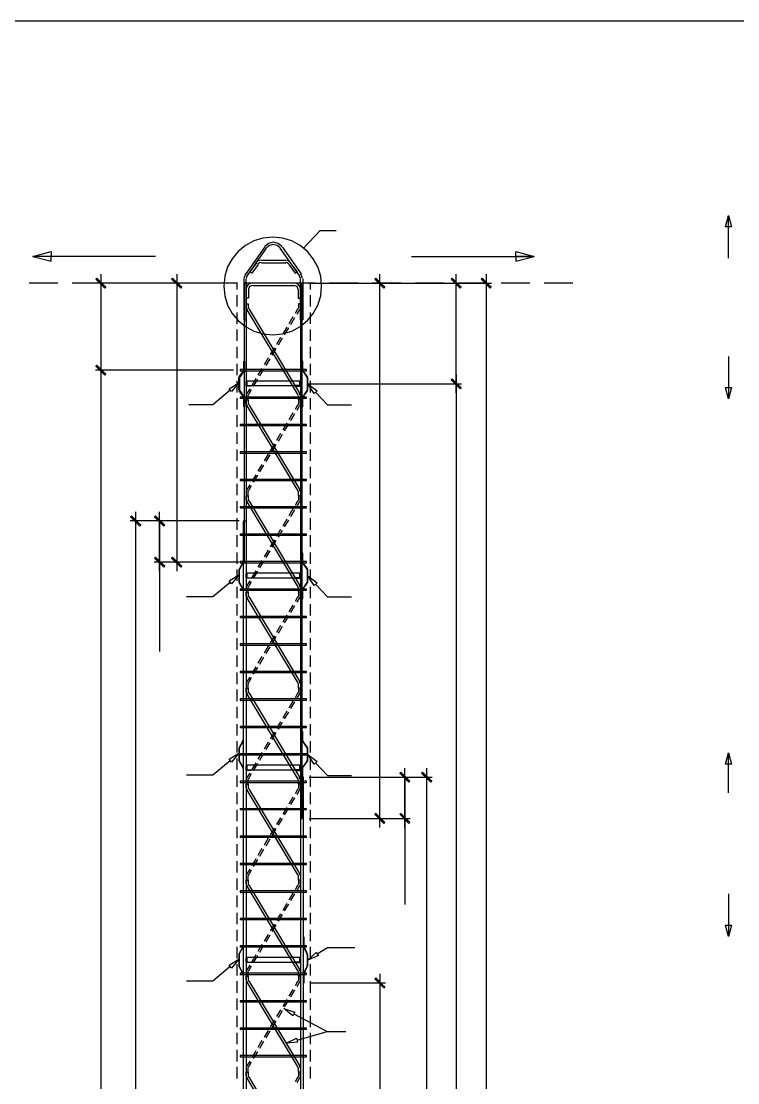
# Model space of a CAD drawing. Extents: x -1 to 315, y 0 to 224.
# Drawn here: x 142.3 to 183.8, y 159.8 to 221.2 of the extents above; entities that cross this region are included whole.
import ezdxf

# ---------------------------------------------------------------- set-up
doc = ezdxf.new("R2010")
doc.units = 0
doc.header["$MEASUREMENT"] = 0
doc.layers.add('UNDERLAY', color=8, linetype='Continuous')

msp = doc.modelspace()

# ---------------------------------------------------------------- linework, layer by layer
at = {"layer": 'UNDERLAY'}
for p, q in [((313.265, 221.191), (5.291, 221.191)), ((183.045, 209.296), (183.225, 209.957)), ((183.225, 207.493), (183.225, 209.957)), ((183.225, 209.957), (183.404, 209.296)), ((158.661, 208.064), (159.614, 209.095)), ((159.614, 209.095), (160.543, 209.095)), ((183.404, 209.296), (183.045, 209.296)), ((155.294, 208.22), (154.875, 207.874)), ((155.774, 208.48), (155.294, 208.22)), ((156.305, 208.645), (155.774, 208.48)), ((156.875, 208.703), (156.305, 208.645)), ((156.627, 208.342), (156.409, 208.151)), ((156.689, 208.223), (156.519, 208.074)), ((156.909, 208.411), (156.627, 208.342)), ((156.909, 208.277), (156.689, 208.223)), ((157.445, 208.645), (156.875, 208.703)), ((157.191, 208.342), (156.909, 208.411)), ((157.128, 208.223), (156.909, 208.277)), ((157.299, 208.074), (157.128, 208.223)), ((157.409, 208.151), (157.191, 208.342)), ((157.976, 208.48), (157.445, 208.645)), ((158.456, 208.22), (157.976, 208.48)), ((158.875, 207.874), (158.456, 208.22)), ((143.014, 207.583), (144.067, 207.863)), ((150.093, 207.583), (143.014, 207.583)), ((144.067, 207.583), (143.014, 207.583)), ((144.067, 207.583), (143.014, 207.583)), ((143.014, 207.583), (144.067, 207.302)), ((144.067, 207.863), (144.067, 207.583)), ((144.067, 207.302), (144.067, 207.583)), ((154.875, 207.874), (154.53, 207.456)), ((156.41, 208.142), (155.313, 206.574)), ((155.413, 206.485), (156.523, 208.064)), ((158.415, 206.485), (157.306, 208.064)), ((157.418, 208.142), (158.516, 206.574)), ((159.22, 207.456), (158.875, 207.874)), ((164.9, 207.583), (171.979, 207.583)), ((170.926, 207.863), (171.979, 207.583)), ((170.926, 207.583), (170.926, 207.863)), ((171.979, 207.583), (170.926, 207.583)), ((171.979, 207.583), (170.926, 207.583)), ((170.926, 207.583), (170.926, 207.302)), ((170.926, 207.302), (171.979, 207.583)), ((154.269, 206.975), (154.104, 206.444)), ((154.53, 207.456), (154.269, 206.975)), ((155.94, 207.224), (155.548, 206.687)), ((156.029, 207.123), (155.66, 206.608)), ((156.041, 207.327), (155.907, 207.21)), ((156.103, 207.208), (156.017, 207.133)), ((156.214, 207.37), (156.041, 207.327)), ((156.214, 207.235), (156.103, 207.208)), ((157.631, 207.358), (156.22, 207.358)), ((156.22, 207.224), (157.631, 207.224)), ((157.776, 207.327), (157.603, 207.37)), ((157.714, 207.208), (157.603, 207.235)), ((157.8, 207.133), (157.714, 207.208)), ((157.91, 207.21), (157.776, 207.327)), ((157.799, 207.123), (158.169, 206.608)), ((157.889, 207.224), (158.281, 206.687)), ((159.481, 206.975), (159.22, 207.456)), ((159.646, 206.444), (159.481, 206.975)), ((146.934, 206.563), (146.934, 200.481)), ((151.325, 206.563), (151.325, 189.37)), ((154.104, 206.444), (154.047, 205.874)), ((155.302, 206.585), (155.201, 206.3)), ((155.406, 206.501), (155.335, 206.3)), ((155.66, 206.608), (155.548, 206.687)), ((158.169, 206.608), (158.281, 206.687)), ((158.471, 206.3), (158.4, 206.501)), ((158.605, 206.3), (158.504, 206.585)), ((159.703, 205.874), (159.646, 206.444)), ((163.063, 174.552), (163.063, 206.563)), ((167.477, 199.686), (167.477, 206.563)), ((169.213, 206.563), (169.213, 41.723)), ((144.459, 206.037), (142.802, 206.037)), ((146.934, 206.037), (145.277, 206.037)), ((153.958, 206.037), (146.621, 206.037)), ((146.643, 206.272), (146.699, 206.328)), ((147.226, 205.801), (146.643, 206.272)), ((146.643, 206.272), (147.17, 205.746)), ((147.226, 205.801), (146.643, 206.272)), ((146.699, 206.328), (147.226, 205.801)), ((147.17, 205.746), (147.226, 205.801)), ((149.421, 206.037), (147.763, 206.037)), ((151.896, 206.037), (150.239, 206.037)), ((154.831, 206.037), (151.001, 206.037)), ((151.023, 206.272), (151.079, 206.328)), ((151.616, 205.801), (151.023, 206.272)), ((151.023, 206.272), (151.56, 205.746)), ((151.616, 205.801), (151.023, 206.272)), ((151.079, 206.328), (151.616, 205.801)), ((151.56, 205.746), (151.616, 205.801)), ((154.383, 206.037), (152.725, 206.037)), ((154.047, 205.874), (154.104, 205.304)), ((154.797, 206.037), (154.797, 205.678)), ((156.858, 206.037), (155.201, 206.037)), ((155.212, 206.295), (155.212, 203.92)), ((155.234, 206.037), (155.346, 206.037)), ((155.234, 189.897), (155.234, 206.037)), ((155.234, 206.037), (155.346, 206.037)), ((155.364, 205.819), (155.335, 205.673)), ((155.346, 203.92), (155.346, 206.295)), ((155.346, 206.037), (155.346, 189.897)), ((155.445, 205.938), (155.364, 205.819)), ((155.564, 206.018), (155.445, 205.938)), ((155.54, 205.843), (155.47, 205.673)), ((155.71, 205.913), (155.54, 205.843)), ((155.71, 206.048), (155.564, 206.018)), ((158.113, 206.037), (155.716, 206.037)), ((155.716, 205.902), (158.113, 205.902)), ((159.333, 206.037), (157.687, 206.037)), ((158.253, 206.018), (158.107, 206.048)), ((158.278, 205.843), (158.107, 205.913)), ((158.373, 205.938), (158.253, 206.018)), ((158.348, 205.673), (158.278, 205.843)), ((158.453, 205.819), (158.373, 205.938)), ((158.483, 205.673), (158.453, 205.819)), ((158.471, 206.037), (158.471, 175.078)), ((158.583, 206.037), (158.471, 206.037)), ((158.483, 203.92), (158.483, 206.295)), ((158.583, 175.078), (158.583, 206.037)), ((158.617, 206.295), (158.617, 203.92)), ((158.964, 206.037), (163.388, 206.037)), ((159.031, 206.037), (159.031, 205.678)), ((159.031, 206.037), (167.79, 206.037)), ((159.646, 205.304), (159.703, 205.874)), ((161.82, 206.037), (160.163, 206.037)), ((164.296, 206.037), (162.649, 206.037)), ((162.772, 206.272), (162.828, 206.328)), ((163.355, 205.801), (162.772, 206.272)), ((162.772, 206.272), (163.299, 205.746)), ((163.355, 205.801), (162.772, 206.272)), ((162.828, 206.328), (163.355, 205.801)), ((163.299, 205.746), (163.355, 205.801)), ((164.296, 206.037), (169.526, 206.037)), ((166.782, 206.037), (165.124, 206.037)), ((167.185, 206.272), (167.241, 206.328)), ((167.768, 205.801), (167.185, 206.272)), ((167.185, 206.272), (167.712, 205.746)), ((167.768, 205.801), (167.185, 206.272)), ((167.241, 206.328), (167.768, 205.801)), ((169.257, 206.037), (167.611, 206.037)), ((167.712, 205.746), (167.768, 205.801)), ((168.922, 206.272), (168.977, 206.328)), ((169.504, 205.801), (168.922, 206.272)), ((168.922, 206.272), (169.448, 205.746)), ((169.504, 205.801), (168.922, 206.272)), ((168.977, 206.328), (169.504, 205.801)), ((169.448, 205.746), (169.504, 205.801)), ((171.744, 206.037), (170.086, 206.037)), ((174.219, 206.037), (172.573, 206.037)), ((154.104, 205.304), (154.269, 204.773)), ((154.797, 205.342), (154.797, 204.681)), ((155.346, 205.667), (155.346, 205.163)), ((155.481, 205.163), (155.346, 205.163)), ((155.481, 205.667), (155.481, 205.163)), ((158.348, 205.667), (158.348, 205.163)), ((158.348, 205.163), (158.483, 205.163)), ((158.483, 205.667), (158.483, 205.163)), ((159.031, 205.342), (159.031, 204.681)), ((159.481, 204.773), (159.646, 205.304)), ((154.269, 204.773), (154.53, 204.293)), ((155.346, 204.85), (155.458, 204.85)), ((155.346, 204.626), (155.346, 204.85)), ((155.346, 204.631), (155.391, 204.502)), ((158.315, 199.641), (155.391, 204.502)), ((155.447, 204.676), (155.491, 204.547)), ((155.458, 204.85), (155.458, 204.67)), ((155.503, 204.536), (158.427, 199.675)), ((158.315, 204.536), (158.169, 204.289)), ((158.281, 204.245), (158.427, 204.502)), ((158.337, 204.569), (158.315, 204.536)), ((158.348, 204.592), (158.337, 204.569)), ((158.359, 204.626), (158.348, 204.592)), ((158.471, 204.85), (158.359, 204.85)), ((158.359, 204.85), (158.359, 204.626)), ((158.427, 204.502), (158.449, 204.525)), ((158.449, 204.525), (158.46, 204.558)), ((158.46, 204.558), (158.471, 204.592)), ((158.471, 204.592), (158.471, 204.85)), ((159.22, 204.293), (159.481, 204.773)), ((154.53, 204.293), (154.875, 203.875)), ((154.797, 204.345), (154.797, 203.685)), ((154.875, 203.875), (155.294, 203.529)), ((155.212, 203.92), (155.346, 203.92)), ((158.046, 204.088), (157.81, 203.696)), ((157.922, 203.651), (158.158, 204.054)), ((158.456, 203.529), (158.875, 203.875)), ((158.483, 203.92), (158.617, 203.92)), ((158.875, 203.875), (159.22, 204.293)), ((159.031, 204.345), (159.031, 203.685)), ((154.797, 203.36), (154.797, 202.699)), ((155.294, 203.529), (155.774, 203.268)), ((155.774, 203.268), (156.305, 203.104)), ((157.445, 203.104), (157.976, 203.268)), ((157.687, 203.494), (157.452, 203.102)), ((157.564, 203.057), (157.799, 203.461)), ((157.976, 203.268), (158.456, 203.529)), ((159.031, 203.36), (159.031, 202.699)), ((156.305, 203.104), (156.875, 203.046)), ((156.875, 203.046), (157.445, 203.104)), ((157.329, 202.9), (157.093, 202.497)), ((157.206, 202.464), (157.441, 202.867)), ((154.797, 202.363), (154.797, 201.702)), ((156.97, 202.307), (156.735, 201.904)), ((156.847, 201.87), (157.082, 202.262)), ((159.031, 202.363), (159.031, 201.702)), ((146.934, 201.534), (146.934, 43.313)), ((155.201, 201.019), (155.201, 201.534)), ((155.201, 201.534), (155.234, 201.534)), ((155.234, 201.534), (155.234, 201.007)), ((156.612, 201.713), (156.377, 201.31)), ((156.489, 201.276), (156.724, 201.669)), ((158.617, 201.534), (158.583, 201.534)), ((158.583, 201.534), (158.583, 201.007)), ((158.617, 201.019), (158.617, 201.534)), ((183.225, 201.803), (183.225, 199.339)), ((154.607, 201.007), (146.621, 201.007)), ((154.607, 201.007), (146.621, 201.007)), ((146.699, 201.299), (146.643, 201.243)), ((146.643, 201.243), (146.699, 201.299)), ((146.643, 201.243), (147.226, 200.773)), ((146.643, 201.243), (147.226, 200.773)), ((147.17, 200.716), (146.643, 201.243)), ((147.226, 200.773), (146.643, 201.243)), ((146.643, 201.243), (147.17, 200.716)), ((147.226, 200.773), (146.643, 201.243)), ((147.226, 200.773), (146.699, 201.299)), ((146.699, 201.299), (147.226, 200.773)), ((154.797, 201.377), (154.797, 200.716)), ((154.932, 200.616), (155.201, 200.985)), ((155.223, 200.985), (154.965, 200.604)), ((158.818, 201.041), (154.999, 201.041)), ((154.999, 201.041), (154.999, 200.974)), ((154.999, 200.974), (158.818, 200.974)), ((155.192, 200.996), (155.201, 201.024)), ((155.214, 200.985), (155.223, 201.013)), ((156.253, 201.109), (156.018, 200.716)), ((156.13, 200.683), (156.365, 201.075)), ((158.583, 201.013), (158.592, 200.985)), ((158.594, 200.985), (158.852, 200.604)), ((158.605, 201.024), (158.615, 200.996)), ((158.885, 200.616), (158.617, 200.985)), ((158.818, 200.974), (158.818, 201.041)), ((159.031, 201.377), (159.031, 200.716)), ((147.226, 200.773), (147.17, 200.716)), ((147.17, 200.716), (147.226, 200.773)), ((154.349, 199.932), (154.921, 200.268)), ((154.921, 200.268), (154.484, 199.764)), ((154.797, 200.381), (154.797, 199.719)), ((154.929, 200.616), (154.921, 200.588)), ((154.921, 199.854), (154.921, 200.582)), ((154.952, 200.605), (154.943, 200.576)), ((154.954, 200.571), (154.954, 199.865)), ((155.346, 200.089), (155.346, 200.347)), ((155.346, 200.347), (155.38, 200.347)), ((158.449, 200.369), (155.38, 200.369)), ((155.38, 200.369), (155.38, 200.112)), ((155.38, 200.347), (155.38, 200.112)), ((155.906, 200.515), (155.66, 200.123)), ((155.772, 200.089), (156.007, 200.481)), ((158.449, 200.112), (158.449, 200.369)), ((158.471, 200.347), (158.449, 200.347)), ((158.449, 200.347), (158.449, 200.112)), ((158.471, 200.089), (158.471, 200.347)), ((158.863, 200.576), (158.854, 200.605)), ((158.863, 200.571), (158.863, 199.865)), ((158.863, 200.212), (167.79, 200.212)), ((158.863, 200.212), (167.79, 200.212)), ((158.885, 200.588), (158.877, 200.617)), ((158.897, 199.854), (158.897, 200.582)), ((159.266, 199.664), (158.897, 200.212)), ((158.897, 200.212), (159.435, 199.809)), ((159.031, 200.381), (159.031, 199.719)), ((167.241, 200.504), (167.185, 200.448)), ((167.185, 200.448), (167.241, 200.504)), ((167.185, 200.448), (167.768, 199.977)), ((167.185, 200.448), (167.768, 199.977)), ((167.712, 199.921), (167.185, 200.448)), ((167.768, 199.977), (167.185, 200.448)), ((167.185, 200.448), (167.712, 199.921)), ((167.768, 199.977), (167.185, 200.448)), ((167.768, 199.977), (167.241, 200.504)), ((167.241, 200.504), (167.768, 199.977)), ((167.477, 200.75), (167.477, 44.108)), ((154.416, 199.843), (153.408, 199.003)), ((154.484, 199.764), (154.349, 199.932)), ((154.921, 199.86), (154.929, 199.831)), ((155.201, 199.439), (154.932, 199.82)), ((154.943, 199.871), (154.952, 199.842)), ((154.965, 199.832), (155.223, 199.451)), ((155.615, 200.089), (155.346, 200.089)), ((155.358, 199.619), (155.346, 199.574)), ((155.369, 199.641), (155.358, 199.619)), ((155.391, 199.675), (155.369, 199.641)), ((155.38, 200.112), (155.615, 200.112)), ((155.548, 199.921), (155.391, 199.675)), ((155.458, 199.54), (155.481, 199.608)), ((155.481, 199.608), (155.503, 199.641)), ((155.503, 199.641), (155.648, 199.887)), ((155.514, 200.112), (158.449, 200.112)), ((155.615, 200.112), (155.615, 200.089)), ((158.449, 200.112), (158.202, 200.112)), ((158.202, 200.112), (158.202, 200.089)), ((158.202, 200.089), (158.471, 200.089)), ((158.359, 199.512), (158.315, 199.641)), ((158.46, 199.546), (158.415, 199.675)), ((158.852, 199.832), (158.594, 199.451)), ((158.617, 199.439), (158.885, 199.82)), ((158.854, 199.842), (158.863, 199.871)), ((158.877, 199.831), (158.885, 199.86)), ((159.435, 199.809), (159.266, 199.664)), ((159.345, 199.742), (160.039, 199.003)), ((167.768, 199.977), (167.712, 199.921)), ((167.712, 199.921), (167.768, 199.977)), ((183.045, 200), (183.404, 200)), ((183.225, 199.339), (183.045, 200)), ((183.404, 200), (183.225, 199.339)), ((153.408, 199.003), (152.02, 199.003)), ((154.797, 199.395), (154.797, 198.723)), ((158.818, 199.451), (154.999, 199.451)), ((154.999, 199.451), (154.999, 199.384)), ((154.999, 199.395), (158.818, 199.395)), ((155.201, 199.412), (155.192, 199.44)), ((155.201, 198.891), (155.201, 199.406)), ((155.223, 199.423), (155.214, 199.451)), ((155.234, 199.417), (155.234, 198.891)), ((155.346, 199.574), (155.346, 199.294)), ((155.346, 199.294), (155.458, 199.294)), ((155.346, 199.294), (155.458, 199.294)), ((155.346, 199.07), (155.346, 199.294)), ((155.346, 199.076), (155.391, 198.947)), ((155.447, 199.12), (155.491, 198.992)), ((155.458, 199.294), (155.458, 199.54)), ((155.458, 199.294), (155.458, 199.114)), ((155.503, 198.98), (158.427, 194.119)), ((158.315, 198.98), (158.169, 198.734)), ((158.337, 199.003), (158.315, 198.98)), ((158.348, 199.036), (158.337, 199.003)), ((158.359, 199.07), (158.348, 199.036)), ((158.359, 199.294), (158.359, 199.507)), ((158.471, 199.294), (158.359, 199.294)), ((158.471, 199.294), (158.359, 199.294)), ((158.359, 199.294), (158.359, 199.07)), ((158.427, 198.947), (158.449, 198.969)), ((158.449, 198.969), (158.471, 199.036)), ((158.471, 199.54), (158.471, 199.294)), ((158.471, 199.036), (158.471, 199.294)), ((158.592, 199.451), (158.583, 199.423)), ((158.583, 199.417), (158.583, 198.891)), ((158.615, 199.44), (158.605, 199.412)), ((158.617, 198.891), (158.617, 199.406)), ((158.818, 199.395), (158.818, 199.451)), ((159.031, 199.395), (159.031, 198.723)), ((160.039, 199.003), (161.428, 199.003)), ((154.797, 198.398), (154.797, 197.737)), ((155.234, 198.891), (155.201, 198.891)), ((158.315, 194.086), (155.391, 198.947)), ((158.046, 198.532), (157.81, 198.14)), ((157.922, 198.096), (158.158, 198.499)), ((158.281, 198.689), (158.427, 198.947)), ((158.583, 198.891), (158.617, 198.891)), ((159.031, 198.398), (159.031, 197.737)), ((158.818, 197.872), (154.999, 197.872)), ((154.999, 197.872), (154.999, 197.793)), ((154.999, 197.804), (158.818, 197.804)), ((157.687, 197.939), (157.452, 197.535)), ((157.564, 197.502), (157.799, 197.905)), ((158.818, 197.804), (158.818, 197.872)), ((154.797, 197.401), (154.797, 196.74)), ((157.329, 197.345), (157.093, 196.942)), ((157.206, 196.908), (157.441, 197.3)), ((159.031, 197.401), (159.031, 196.74)), ((156.97, 196.752), (156.735, 196.348)), ((156.847, 196.314), (157.082, 196.707)), ((154.797, 196.415), (154.797, 195.754)), ((158.818, 196.281), (154.999, 196.281)), ((154.999, 196.281), (154.999, 196.214)), ((154.999, 196.214), (158.818, 196.214)), ((156.612, 196.147), (156.377, 195.754)), ((156.489, 195.721), (156.724, 196.113)), ((158.818, 196.214), (158.818, 196.281)), ((159.031, 196.415), (159.031, 195.754)), ((154.797, 195.418), (154.797, 194.758)), ((156.253, 195.553), (156.018, 195.161)), ((156.13, 195.127), (156.365, 195.519)), ((159.031, 195.418), (159.031, 194.758)), ((158.818, 194.69), (154.999, 194.69)), ((154.999, 194.69), (154.999, 194.623)), ((155.906, 194.959), (155.66, 194.567)), ((155.772, 194.534), (156.007, 194.926)), ((158.818, 194.623), (158.818, 194.69)), ((154.797, 194.433), (154.797, 193.772)), ((154.999, 194.623), (158.818, 194.623)), ((155.358, 194.052), (155.346, 194.019)), ((155.369, 194.086), (155.358, 194.052)), ((155.391, 194.119), (155.369, 194.086)), ((155.548, 194.366), (155.391, 194.119)), ((155.458, 193.985), (155.481, 194.052)), ((155.481, 194.052), (155.503, 194.086)), ((155.503, 194.086), (155.648, 194.332)), ((158.359, 193.957), (158.315, 194.086)), ((158.46, 193.99), (158.415, 194.119)), ((159.031, 194.433), (159.031, 193.772)), ((154.797, 193.436), (154.797, 192.775)), ((155.346, 194.019), (155.346, 193.738)), ((155.346, 193.738), (155.458, 193.738)), ((155.346, 193.738), (155.458, 193.738)), ((155.346, 193.514), (155.346, 193.738)), ((155.346, 193.52), (155.391, 193.391)), ((155.447, 193.554), (155.491, 193.425)), ((155.458, 193.738), (155.458, 193.985)), ((155.458, 193.738), (155.458, 193.548)), ((158.337, 193.447), (158.315, 193.425)), ((158.359, 193.514), (158.337, 193.447)), ((158.359, 193.738), (158.359, 193.951)), ((158.471, 193.738), (158.359, 193.738)), ((158.471, 193.738), (158.359, 193.738)), ((158.359, 193.738), (158.359, 193.514)), ((158.449, 193.414), (158.471, 193.481)), ((158.471, 193.985), (158.471, 193.738)), ((158.471, 193.481), (158.471, 193.738)), ((159.031, 193.436), (159.031, 192.775)), ((158.818, 193.1), (154.999, 193.1)), ((154.999, 193.1), (154.999, 193.033)), ((154.999, 193.044), (158.818, 193.044)), ((158.315, 188.53), (155.391, 193.38)), ((155.503, 193.425), (158.427, 188.564)), ((158.046, 192.977), (157.81, 192.574)), ((157.922, 192.54), (158.158, 192.943)), ((158.315, 193.425), (158.169, 193.178)), ((158.281, 193.133), (158.427, 193.38)), ((158.427, 193.38), (158.449, 193.414)), ((158.818, 193.044), (158.818, 193.1)), ((154.943, 192.282), (148.626, 192.282)), ((148.659, 192.518), (148.716, 192.574)), ((149.242, 192.047), (148.659, 192.518)), ((148.659, 192.518), (149.186, 191.98)), ((149.242, 192.047), (148.659, 192.518)), ((148.716, 192.574), (149.242, 192.047)), ((148.951, 192.809), (148.951, 129.838)), ((154.943, 192.282), (150.015, 192.282)), ((150.093, 192.574), (150.037, 192.518)), ((150.037, 192.518), (150.631, 192.047)), ((150.037, 192.518), (150.631, 192.047)), ((150.575, 191.98), (150.037, 192.518)), ((150.631, 192.047), (150.093, 192.574)), ((150.328, 192.282), (150.328, 192.809)), ((150.328, 192.282), (150.328, 189.897)), ((150.328, 189.897), (150.328, 192.282)), ((154.797, 192.439), (154.797, 191.778)), ((155.178, 192.282), (155.346, 192.282)), ((155.178, 130.365), (155.178, 192.282)), ((155.178, 192.282), (155.346, 192.282)), ((155.346, 192.282), (155.346, 130.365)), ((157.687, 192.383), (157.452, 191.98)), ((157.564, 191.946), (157.799, 192.338)), ((159.031, 192.439), (159.031, 191.778)), ((149.186, 191.98), (149.242, 192.047)), ((150.631, 192.047), (150.575, 191.98)), ((157.329, 191.79), (157.093, 191.387)), ((157.206, 191.353), (157.441, 191.745)), ((154.797, 191.454), (154.797, 190.792)), ((158.818, 191.521), (154.999, 191.521)), ((154.999, 191.521), (154.999, 191.442)), ((154.999, 191.454), (158.818, 191.454)), ((156.97, 191.196), (156.735, 190.792)), ((156.847, 190.759), (157.082, 191.151)), ((158.818, 191.454), (158.818, 191.521)), ((159.031, 191.454), (159.031, 190.792)), ((154.797, 190.457), (154.797, 189.796)), ((155.178, 190.423), (155.156, 190.423)), ((155.156, 190.423), (155.156, 189.908)), ((155.178, 189.897), (155.178, 190.423)), ((156.612, 190.591), (156.377, 190.199)), ((156.489, 190.165), (156.724, 190.557)), ((158.617, 190.423), (158.583, 190.423)), ((158.583, 190.423), (158.583, 189.897)), ((158.617, 189.908), (158.617, 190.423)), ((159.031, 190.457), (159.031, 189.796)), ((154.943, 189.897), (150.015, 189.897)), ((150.037, 190.132), (150.093, 190.188)), ((150.631, 189.661), (150.037, 190.132)), ((150.037, 190.132), (150.575, 189.605)), ((150.631, 189.661), (150.037, 190.132)), ((150.093, 190.188), (150.631, 189.661)), ((150.328, 189.37), (150.328, 189.897)), ((150.328, 189.897), (150.328, 184.722)), ((154.943, 189.897), (151.001, 189.897)), ((151.079, 190.188), (151.023, 190.132)), ((151.023, 190.132), (151.616, 189.661)), ((151.023, 190.132), (151.616, 189.661)), ((151.56, 189.605), (151.023, 190.132)), ((151.616, 189.661), (151.079, 190.188)), ((155.145, 189.885), (154.932, 189.494)), ((154.954, 189.482), (155.167, 189.874)), ((158.818, 189.93), (154.999, 189.93)), ((154.999, 189.93), (154.999, 189.863)), ((154.999, 189.863), (158.818, 189.863)), ((155.138, 189.889), (155.145, 189.913)), ((155.161, 189.878), (155.167, 189.902)), ((155.346, 189.897), (155.234, 189.897)), ((156.253, 189.997), (156.018, 189.605)), ((156.13, 189.572), (156.365, 189.964)), ((158.583, 189.902), (158.592, 189.873)), ((158.594, 189.863), (158.852, 189.494)), ((158.605, 189.913), (158.615, 189.884)), ((158.885, 189.505), (158.617, 189.874)), ((158.818, 189.863), (158.818, 189.93)), ((150.575, 189.605), (150.631, 189.661)), ((151.616, 189.661), (151.56, 189.605)), ((154.349, 188.821), (154.921, 189.157)), ((154.921, 189.157), (154.484, 188.653)), ((154.797, 189.471), (154.797, 188.81)), ((154.927, 189.501), (154.921, 189.477)), ((154.921, 189.471), (154.921, 188.743)), ((154.949, 189.49), (154.943, 189.465)), ((154.954, 188.743), (154.954, 189.46)), ((155.346, 188.967), (155.346, 189.236)), ((155.346, 189.236), (155.38, 189.236)), ((158.449, 189.258), (155.38, 189.258)), ((155.38, 189.258), (155.38, 189)), ((155.38, 189.236), (155.38, 189)), ((155.906, 189.404), (155.66, 189.012)), ((155.772, 188.967), (156.007, 189.37)), ((158.449, 189), (158.449, 189.258)), ((158.471, 189.236), (158.449, 189.236)), ((158.449, 189.236), (158.449, 189)), ((158.471, 188.967), (158.471, 189.236)), ((158.863, 189.465), (158.854, 189.494)), ((158.863, 189.46), (158.863, 188.743)), ((158.885, 189.477), (158.877, 189.506)), ((158.897, 188.732), (158.897, 189.471)), ((159.031, 189.471), (159.031, 188.81)), ((154.416, 188.732), (153.408, 187.892)), ((154.484, 188.653), (154.349, 188.821)), ((154.921, 188.748), (154.927, 188.724)), ((154.932, 188.709), (155.145, 188.328)), ((154.943, 188.748), (154.949, 188.724)), ((155.167, 188.34), (154.954, 188.72)), ((155.615, 188.967), (155.346, 188.967)), ((155.369, 188.53), (155.358, 188.497)), ((155.391, 188.564), (155.369, 188.53)), ((155.38, 189), (155.615, 189)), ((155.548, 188.81), (155.391, 188.564)), ((155.481, 188.497), (155.503, 188.53)), ((155.503, 188.53), (155.648, 188.777)), ((155.514, 189), (158.449, 189)), ((155.615, 189), (155.615, 188.967)), ((158.449, 189), (158.202, 189)), ((158.202, 189), (158.202, 188.967)), ((158.202, 188.967), (158.471, 188.967)), ((158.359, 188.401), (158.315, 188.53)), ((158.46, 188.435), (158.415, 188.564)), ((158.852, 188.72), (158.594, 188.34)), ((158.617, 188.328), (158.885, 188.709)), ((158.854, 188.72), (158.863, 188.748)), ((158.877, 188.709), (158.885, 188.737)), ((159.266, 188.552), (158.897, 189.101)), ((158.897, 189.101), (159.435, 188.698)), ((159.435, 188.698), (159.266, 188.552)), ((159.345, 188.62), (160.039, 187.892)), ((154.797, 188.474), (154.797, 187.813)), ((158.818, 188.34), (154.999, 188.34)), ((154.999, 188.34), (154.999, 188.272)), ((154.999, 188.272), (158.818, 188.272)), ((155.145, 188.3), (155.138, 188.325)), ((155.156, 188.295), (155.156, 187.78)), ((155.167, 188.312), (155.161, 188.336)), ((155.178, 187.78), (155.178, 188.306)), ((155.358, 188.497), (155.346, 188.463)), ((155.346, 188.463), (155.346, 188.172)), ((155.346, 188.172), (155.458, 188.172)), ((155.346, 188.172), (155.458, 188.172)), ((155.346, 187.959), (155.346, 188.172)), ((155.346, 187.965), (155.391, 187.836)), ((155.447, 187.998), (155.491, 187.869)), ((155.458, 188.43), (155.481, 188.497)), ((155.458, 188.172), (155.458, 188.43)), ((155.458, 188.172), (155.458, 187.992)), ((158.359, 187.959), (158.337, 187.892)), ((158.359, 188.172), (158.359, 188.396)), ((158.471, 188.172), (158.359, 188.172)), ((158.471, 188.172), (158.359, 188.172)), ((158.359, 188.172), (158.359, 187.959)), ((158.449, 187.858), (158.471, 187.925)), ((158.471, 188.43), (158.471, 188.172)), ((158.471, 187.925), (158.471, 188.172)), ((158.592, 188.341), (158.583, 188.312)), ((158.583, 188.306), (158.583, 187.78)), ((158.615, 188.329), (158.605, 188.3)), ((158.617, 187.78), (158.617, 188.295)), ((158.818, 188.272), (158.818, 188.34)), ((159.031, 188.474), (159.031, 187.813)), ((153.408, 187.892), (151.885, 187.892)), ((154.797, 187.477), (154.797, 186.816)), ((155.156, 187.78), (155.178, 187.78)), ((158.315, 182.975), (155.391, 187.825)), ((155.503, 187.869), (158.427, 183.008)), ((158.046, 187.421), (157.81, 187.018)), ((157.922, 186.985), (158.158, 187.388)), ((158.315, 187.869), (158.169, 187.623)), ((158.281, 187.578), (158.427, 187.825)), ((158.337, 187.892), (158.315, 187.869)), ((158.427, 187.825), (158.449, 187.858)), ((158.583, 187.78), (158.617, 187.78)), ((159.031, 187.477), (159.031, 186.816)), ((160.039, 187.892), (161.428, 187.892)), ((158.818, 186.749), (154.999, 186.749)), ((154.999, 186.749), (154.999, 186.682)), ((154.999, 186.693), (158.818, 186.693)), ((157.687, 186.828), (157.452, 186.424)), ((157.564, 186.391), (157.799, 186.783)), ((158.818, 186.693), (158.818, 186.749)), ((154.797, 186.492), (154.797, 185.831)), ((157.329, 186.234), (157.093, 185.831)), ((157.206, 185.797), (157.441, 186.189)), ((159.031, 186.492), (159.031, 185.831)), ((154.797, 185.495), (154.797, 184.834)), ((156.97, 185.629), (156.735, 185.237)), ((156.847, 185.203), (157.082, 185.595)), ((159.031, 185.495), (159.031, 184.834)), ((158.818, 185.17), (154.999, 185.17)), ((154.999, 185.17), (154.999, 185.092)), ((154.999, 185.103), (158.818, 185.103)), ((156.612, 185.035), (156.377, 184.644)), ((156.489, 184.61), (156.724, 185.002)), ((158.818, 185.103), (158.818, 185.17)), ((154.797, 184.509), (154.797, 183.848)), ((156.253, 184.442), (156.018, 184.05)), ((156.13, 184.005), (156.365, 184.408)), ((159.031, 184.509), (159.031, 183.848)), ((155.906, 183.848), (155.66, 183.456)), ((155.772, 183.411), (156.007, 183.815)), ((154.797, 183.512), (154.797, 182.851)), ((158.818, 183.58), (154.999, 183.58)), ((154.999, 183.58), (154.999, 183.512)), ((154.999, 183.512), (158.818, 183.512)), ((155.391, 183.008), (155.369, 182.975)), ((155.548, 183.255), (155.391, 183.008)), ((155.503, 182.975), (155.648, 183.221)), ((158.46, 182.879), (158.415, 183.008)), ((158.818, 183.512), (158.818, 183.58)), ((159.031, 183.512), (159.031, 182.851)), ((154.797, 182.527), (154.797, 181.854)), ((155.358, 182.941), (155.346, 182.908)), ((155.346, 182.908), (155.346, 182.616)), ((155.346, 182.616), (155.458, 182.616)), ((155.346, 182.616), (155.458, 182.616)), ((155.346, 182.403), (155.346, 182.616)), ((155.346, 182.409), (155.391, 182.281)), ((155.369, 182.975), (155.358, 182.941)), ((155.447, 182.443), (155.491, 182.314)), ((155.458, 182.874), (155.47, 182.908)), ((155.458, 182.616), (155.458, 182.874)), ((155.458, 182.616), (155.458, 182.437)), ((155.47, 182.908), (155.481, 182.941)), ((155.481, 182.941), (155.503, 182.975)), ((158.359, 182.846), (158.315, 182.974)), ((158.359, 182.403), (158.337, 182.336)), ((158.359, 182.616), (158.359, 182.84)), ((158.471, 182.616), (158.359, 182.616)), ((158.471, 182.616), (158.359, 182.616)), ((158.359, 182.616), (158.359, 182.403)), ((158.471, 182.874), (158.471, 182.616)), ((158.471, 182.37), (158.471, 182.616)), ((159.031, 182.527), (159.031, 181.854)), ((158.818, 181.989), (154.999, 181.989)), ((154.999, 181.989), (154.999, 181.922)), ((154.999, 181.922), (158.818, 181.922)), ((158.315, 177.408), (155.391, 182.269)), ((155.503, 182.313), (158.427, 177.453)), ((158.046, 181.866), (157.81, 181.463)), ((157.922, 181.429), (158.158, 181.821)), ((158.315, 182.313), (158.169, 182.056)), ((158.281, 182.023), (158.427, 182.269)), ((158.337, 182.336), (158.315, 182.313)), ((158.427, 182.269), (158.449, 182.303)), ((158.449, 182.303), (158.471, 182.37)), ((158.818, 181.922), (158.818, 181.989)), ((154.797, 181.53), (154.797, 180.869)), ((157.687, 181.272), (157.452, 180.869)), ((157.564, 180.835), (157.799, 181.227)), ((159.031, 181.53), (159.031, 180.869)), ((157.329, 180.667), (157.093, 180.275)), ((157.206, 180.242), (157.441, 180.634)), ((154.797, 180.533), (154.797, 179.872)), ((158.818, 180.398), (154.999, 180.398)), ((154.999, 180.398), (154.999, 180.331)), ((154.999, 180.342), (158.818, 180.342)), ((155.178, 180.107), (155.156, 180.107)), ((155.156, 180.107), (155.156, 179.592)), ((155.178, 179.581), (155.178, 180.107)), ((156.97, 180.073), (156.735, 179.681)), ((156.847, 179.648), (157.082, 180.04)), ((158.617, 180.107), (158.583, 180.107)), ((158.583, 180.107), (158.583, 179.581)), ((158.617, 179.592), (158.617, 180.107)), ((158.818, 180.342), (158.818, 180.398)), ((159.031, 180.533), (159.031, 179.872)), ((154.797, 179.547), (154.797, 178.886)), ((155.145, 179.558), (154.932, 179.178)), ((154.954, 179.166), (155.167, 179.547)), ((155.138, 179.573), (155.145, 179.598)), ((155.161, 179.562), (155.167, 179.586)), ((156.612, 179.48), (156.377, 179.088)), ((156.489, 179.054), (156.724, 179.446)), ((158.583, 179.586), (158.592, 179.558)), ((158.594, 179.547), (158.852, 179.166)), ((158.605, 179.597), (158.615, 179.569)), ((158.885, 179.178), (158.617, 179.558)), ((159.031, 179.547), (159.031, 178.886)), ((154.349, 178.506), (154.921, 178.841)), ((154.921, 178.841), (154.484, 178.326)), ((154.927, 179.174), (154.921, 179.149)), ((154.921, 179.144), (154.921, 178.416)), ((154.949, 179.174), (154.943, 179.149)), ((154.954, 178.427), (154.954, 179.144)), ((158.818, 178.819), (154.999, 178.819)), ((154.999, 178.819), (154.999, 178.752)), ((154.999, 178.752), (158.818, 178.752)), ((156.253, 178.886), (156.018, 178.494)), ((156.13, 178.449), (156.365, 178.853)), ((158.818, 178.752), (158.818, 178.819)), ((158.863, 179.149), (158.854, 179.178)), ((158.863, 179.144), (158.863, 178.427)), ((158.885, 179.161), (158.877, 179.189)), ((158.897, 178.416), (158.897, 179.155)), ((159.266, 178.214), (158.897, 178.774)), ((158.897, 178.774), (159.435, 178.371)), ((183.045, 178.214), (183.225, 178.875)), ((183.225, 176.556), (183.225, 178.875)), ((183.225, 178.875), (183.404, 178.214)), ((154.416, 178.416), (153.408, 177.576)), ((154.484, 178.326), (154.349, 178.506)), ((154.797, 178.55), (154.797, 177.889)), ((154.921, 178.421), (154.927, 178.397)), ((154.932, 178.393), (155.145, 178.001)), ((154.943, 178.433), (154.949, 178.408)), ((155.167, 178.013), (154.954, 178.405)), ((155.346, 177.856), (155.346, 178.125)), ((155.346, 178.125), (155.38, 178.125)), ((158.449, 178.147), (155.38, 178.147)), ((155.38, 178.147), (155.38, 177.889)), ((155.38, 178.125), (155.38, 177.889)), ((155.906, 178.293), (155.66, 177.901)), ((155.772, 177.856), (156.007, 178.259)), ((158.449, 177.889), (158.449, 178.147)), ((158.471, 178.125), (158.449, 178.125)), ((158.449, 178.125), (158.449, 177.889)), ((158.471, 177.856), (158.471, 178.125)), ((158.852, 178.393), (158.594, 178.024)), ((158.617, 178.013), (158.885, 178.382)), ((158.854, 178.404), (158.863, 178.433)), ((158.877, 178.393), (158.885, 178.422)), ((159.031, 178.55), (159.031, 177.889)), ((159.435, 178.371), (159.266, 178.214)), ((159.345, 178.293), (160.039, 177.565)), ((183.404, 178.214), (183.045, 178.214)), ((153.408, 177.576), (151.885, 177.576)), ((154.797, 177.565), (154.797, 176.904)), ((155.145, 177.985), (155.138, 178.009)), ((155.156, 177.979), (155.156, 177.464)), ((155.167, 177.996), (155.161, 178.02)), ((155.178, 177.464), (155.178, 177.99)), ((155.615, 177.856), (155.346, 177.856)), ((155.38, 177.889), (155.615, 177.889)), ((155.548, 177.699), (155.391, 177.453)), ((155.503, 177.408), (155.648, 177.666)), ((155.514, 177.889), (158.449, 177.889)), ((155.615, 177.889), (155.615, 177.856)), ((158.449, 177.889), (158.202, 177.889)), ((158.202, 177.889), (158.202, 177.856)), ((158.202, 177.856), (158.471, 177.856)), ((158.592, 178.025), (158.583, 177.996)), ((158.583, 177.99), (158.583, 177.464)), ((158.615, 178.013), (158.605, 177.985)), ((158.617, 177.464), (158.617, 177.979)), ((159.031, 177.565), (159.031, 176.904)), ((160.039, 177.565), (161.428, 177.565)), ((164.273, 177.755), (164.217, 177.699)), ((164.217, 177.699), (164.8, 177.229)), ((164.217, 177.699), (164.8, 177.229)), ((164.744, 177.173), (164.217, 177.699)), ((164.8, 177.229), (164.273, 177.755)), ((164.508, 177.464), (164.508, 177.99)), ((165.483, 177.699), (165.539, 177.755)), ((166.065, 177.229), (165.483, 177.699)), ((165.483, 177.699), (166.009, 177.173)), ((166.065, 177.229), (165.483, 177.699)), ((165.539, 177.755), (166.065, 177.229)), ((165.774, 115.02), (165.774, 177.99)), ((158.818, 177.229), (154.999, 177.229)), ((154.999, 177.229), (154.999, 177.161)), ((154.999, 177.161), (158.818, 177.161)), ((155.156, 177.464), (155.178, 177.464)), ((155.358, 177.385), (155.346, 177.352)), ((155.346, 177.352), (155.346, 177.061)), ((155.346, 177.061), (155.458, 177.061)), ((155.346, 177.061), (155.458, 177.061)), ((155.346, 176.848), (155.346, 177.061)), ((155.369, 177.419), (155.358, 177.385)), ((155.391, 177.453), (155.369, 177.419)), ((155.447, 176.887), (155.491, 176.759)), ((155.458, 177.318), (155.47, 177.352)), ((155.458, 177.061), (155.458, 177.318)), ((155.458, 177.061), (155.458, 176.881)), ((155.47, 177.352), (155.481, 177.385)), ((155.481, 177.385), (155.503, 177.408)), ((158.359, 177.29), (158.315, 177.419)), ((158.359, 177.061), (158.359, 177.285)), ((158.471, 177.061), (158.359, 177.061)), ((158.471, 177.061), (158.359, 177.061)), ((158.359, 177.061), (158.359, 176.848)), ((158.46, 177.324), (158.415, 177.452)), ((158.471, 177.464), (158.471, 115.546)), ((158.661, 177.464), (158.471, 177.464)), ((158.471, 177.318), (158.471, 177.061)), ((158.471, 176.814), (158.471, 177.061)), ((158.583, 177.464), (158.617, 177.464)), ((158.661, 115.546), (158.661, 177.464)), ((158.818, 177.161), (158.818, 177.229)), ((158.986, 177.464), (166.087, 177.464)), ((158.986, 177.464), (164.822, 177.464)), ((164.508, 177.464), (164.508, 175.078)), ((164.508, 175.078), (164.508, 177.464)), ((164.8, 177.229), (164.744, 177.173)), ((166.009, 177.173), (166.065, 177.229)), ((154.797, 176.568), (154.797, 175.907)), ((155.346, 176.853), (155.391, 176.725)), ((158.315, 171.852), (155.391, 176.713)), ((155.503, 176.747), (158.427, 171.897)), ((158.046, 176.31), (157.81, 175.907)), ((157.922, 175.873), (158.158, 176.265)), ((158.315, 176.747), (158.169, 176.501)), ((158.281, 176.467), (158.427, 176.713)), ((158.337, 176.78), (158.315, 176.747)), ((158.359, 176.848), (158.337, 176.78)), ((158.427, 176.713), (158.449, 176.747)), ((158.449, 176.747), (158.471, 176.814)), ((159.031, 176.568), (159.031, 175.907)), ((158.818, 175.638), (154.999, 175.638)), ((154.999, 175.638), (154.999, 175.571)), ((157.687, 175.716), (157.452, 175.313)), ((157.564, 175.279), (157.799, 175.672)), ((158.818, 175.582), (158.818, 175.638)), ((154.797, 175.571), (154.797, 174.91)), ((154.999, 175.582), (158.818, 175.582)), ((157.329, 175.111), (157.093, 174.72)), ((157.206, 174.686), (157.441, 175.078)), ((158.471, 175.078), (158.583, 175.078)), ((158.986, 175.078), (163.388, 175.078)), ((158.986, 175.078), (164.822, 175.078)), ((159.031, 175.571), (159.031, 174.91)), ((162.828, 175.369), (162.772, 175.313)), ((162.772, 175.313), (163.355, 174.843)), ((162.772, 175.313), (163.355, 174.843)), ((163.299, 174.787), (162.772, 175.313)), ((163.355, 174.843), (162.828, 175.369)), ((164.217, 175.313), (164.273, 175.369)), ((164.8, 174.843), (164.217, 175.313)), ((164.217, 175.313), (164.744, 174.787)), ((164.8, 174.843), (164.217, 175.313)), ((164.273, 175.369), (164.8, 174.843)), ((164.508, 174.552), (164.508, 175.078)), ((164.508, 175.078), (164.508, 170.094)), ((154.797, 174.585), (154.797, 173.924)), ((156.97, 174.518), (156.735, 174.126)), ((156.847, 174.092), (157.082, 174.484)), ((159.031, 174.585), (159.031, 173.924)), ((163.355, 174.843), (163.299, 174.787)), ((164.744, 174.787), (164.8, 174.843)), ((158.818, 174.048), (154.999, 174.048)), ((154.999, 174.048), (154.999, 173.98)), ((154.999, 173.991), (158.818, 173.991)), ((156.612, 173.924), (156.377, 173.532)), ((156.489, 173.488), (156.724, 173.891)), ((158.818, 173.991), (158.818, 174.048)), ((154.797, 173.589), (154.797, 172.927)), ((156.253, 173.331), (156.018, 172.939)), ((156.13, 172.894), (156.365, 173.297)), ((159.031, 173.589), (159.031, 172.927)), ((154.797, 172.603), (154.797, 171.942)), ((155.906, 172.737), (155.66, 172.334)), ((155.772, 172.3), (156.007, 172.704)), ((159.031, 172.603), (159.031, 171.942)), ((158.818, 172.468), (154.999, 172.468)), ((154.999, 172.468), (154.999, 172.401)), ((154.999, 172.401), (158.818, 172.401)), ((155.548, 172.144), (155.391, 171.897)), ((155.503, 171.852), (155.648, 172.099)), ((158.818, 172.401), (158.818, 172.468)), ((154.797, 171.606), (154.797, 170.945)), ((155.358, 171.83), (155.346, 171.796)), ((155.346, 171.796), (155.346, 171.505)), ((155.346, 171.505), (155.458, 171.505)), ((155.346, 171.505), (155.458, 171.505)), ((155.346, 171.292), (155.346, 171.505)), ((155.369, 171.863), (155.358, 171.83)), ((155.391, 171.897), (155.369, 171.863)), ((155.447, 171.331), (155.491, 171.203)), ((155.458, 171.763), (155.47, 171.796)), ((155.458, 171.505), (155.458, 171.763)), ((155.458, 171.505), (155.458, 171.326)), ((155.47, 171.796), (155.481, 171.83)), ((155.481, 171.83), (155.503, 171.852)), ((158.359, 171.735), (158.315, 171.863)), ((158.359, 171.505), (158.359, 171.729)), ((158.471, 171.505), (158.359, 171.505)), ((158.471, 171.505), (158.359, 171.505)), ((158.359, 171.505), (158.359, 171.292)), ((158.46, 171.768), (158.415, 171.897)), ((158.471, 171.763), (158.471, 171.505)), ((158.471, 171.259), (158.471, 171.505)), ((159.031, 171.606), (159.031, 170.945)), ((158.818, 170.878), (154.999, 170.878)), ((154.999, 170.878), (154.999, 170.811)), ((154.999, 170.811), (158.818, 170.811)), ((155.346, 171.298), (155.391, 171.17)), ((158.315, 166.297), (155.391, 171.158)), ((155.503, 171.191), (158.427, 166.342)), ((158.046, 170.754), (157.81, 170.351)), ((158.315, 171.191), (158.169, 170.945)), ((158.281, 170.911), (158.427, 171.158)), ((158.337, 171.225), (158.315, 171.191)), ((158.359, 171.292), (158.337, 171.225)), ((158.427, 171.158), (158.449, 171.191)), ((158.449, 171.191), (158.46, 171.225)), ((158.46, 171.225), (158.471, 171.259)), ((158.818, 170.811), (158.818, 170.878)), ((183.225, 170.721), (183.225, 168.246)), ((154.797, 170.609), (154.797, 169.948)), ((157.687, 170.15), (157.452, 169.758)), ((157.564, 169.724), (157.799, 170.116)), ((157.922, 170.318), (158.158, 170.71)), ((159.031, 170.609), (159.031, 169.948)), ((154.797, 169.623), (154.797, 168.963)), ((157.329, 169.556), (157.093, 169.164)), ((157.206, 169.13), (157.441, 169.522)), ((159.031, 169.623), (159.031, 168.963)), ((158.818, 169.287), (154.999, 169.287)), ((154.999, 169.287), (154.999, 169.22)), ((154.999, 169.231), (158.818, 169.231)), ((156.97, 168.963), (156.735, 168.571)), ((156.847, 168.525), (157.082, 168.929)), ((158.818, 169.231), (158.818, 169.287)), ((183.045, 168.906), (183.404, 168.906)), ((183.225, 168.246), (183.045, 168.906)), ((183.404, 168.906), (183.225, 168.246)), ((154.797, 168.627), (154.797, 167.966)), ((156.612, 168.369), (156.377, 167.977)), ((156.489, 167.932), (156.724, 168.335)), ((159.031, 168.627), (159.031, 167.966)), ((155.145, 167.652), (154.932, 167.271)), ((158.818, 167.708), (154.999, 167.708)), ((154.999, 167.708), (154.999, 167.63)), ((155.138, 167.667), (155.145, 167.691)), ((155.178, 168.201), (155.156, 168.201)), ((155.156, 168.201), (155.156, 167.686)), ((155.161, 167.656), (155.167, 167.68)), ((155.178, 167.674), (155.178, 168.201)), ((156.253, 167.775), (156.018, 167.372)), ((156.13, 167.338), (156.365, 167.742)), ((158.684, 168.201), (158.661, 168.201)), ((158.661, 168.201), (158.661, 167.674)), ((158.661, 167.68), (158.666, 167.659)), ((158.661, 167.652), (158.863, 167.204)), ((158.684, 167.686), (158.684, 168.201)), ((158.684, 167.691), (158.688, 167.671)), ((158.885, 167.215), (158.695, 167.663)), ((158.818, 167.641), (158.818, 167.708)), ((154.797, 167.641), (154.797, 166.98)), ((154.927, 167.267), (154.921, 167.243)), ((154.921, 167.237), (154.921, 166.51)), ((154.949, 167.257), (154.943, 167.232)), ((154.954, 167.26), (155.167, 167.641)), ((154.954, 166.521), (154.954, 167.227)), ((154.999, 167.641), (158.818, 167.641)), ((158.449, 167.036), (155.38, 167.036)), ((155.38, 167.036), (155.38, 166.767)), ((155.906, 167.182), (155.66, 166.779)), ((155.772, 166.745), (156.007, 167.137)), ((158.449, 166.767), (158.449, 167.036)), ((158.863, 167.187), (158.859, 167.207)), ((158.863, 167.182), (158.863, 166.577)), ((158.885, 167.198), (158.881, 167.218)), ((158.897, 166.879), (159.39, 167.327)), ((158.897, 166.565), (158.897, 167.193)), ((159.513, 167.148), (158.897, 166.879)), ((159.031, 167.641), (159.031, 166.98)), ((159.39, 167.327), (159.513, 167.148)), ((159.446, 167.237), (160.039, 167.618)), ((160.039, 167.618), (161.63, 167.618)), ((154.416, 166.51), (153.408, 165.67)), ((154.349, 166.588), (154.921, 166.935)), ((154.484, 166.42), (154.349, 166.588)), ((154.921, 166.935), (154.484, 166.42)), ((154.797, 166.644), (154.797, 165.983)), ((154.921, 166.515), (154.927, 166.491)), ((154.932, 166.487), (155.145, 166.095)), ((154.943, 166.527), (154.949, 166.502)), ((155.167, 166.106), (154.954, 166.498)), ((155.346, 166.745), (155.346, 167.013)), ((155.346, 167.013), (155.38, 167.013)), ((155.615, 166.745), (155.346, 166.745)), ((155.38, 167.013), (155.38, 166.767)), ((155.38, 166.767), (155.615, 166.767)), ((155.548, 166.588), (155.391, 166.342)), ((155.503, 166.297), (155.648, 166.543)), ((155.514, 166.767), (158.449, 166.767)), ((155.615, 166.767), (155.615, 166.745)), ((158.449, 166.767), (158.202, 166.767)), ((158.202, 166.767), (158.202, 166.745)), ((158.202, 166.745), (158.471, 166.745)), ((158.471, 167.013), (158.449, 167.013)), ((158.449, 167.013), (158.449, 166.767)), ((158.471, 166.745), (158.471, 167.013)), ((158.863, 166.554), (158.661, 166.106)), ((158.695, 166.095), (158.885, 166.543)), ((158.859, 166.562), (158.863, 166.582)), ((158.881, 166.551), (158.885, 166.571)), ((159.031, 166.644), (159.031, 165.983)), ((158.818, 166.117), (154.999, 166.117)), ((154.999, 166.117), (154.999, 166.05)), ((154.999, 166.05), (158.818, 166.05)), ((155.145, 166.078), (155.138, 166.103)), ((155.156, 166.073), (155.156, 165.557)), ((155.167, 166.09), (155.161, 166.114)), ((155.178, 165.557), (155.178, 166.084)), ((155.358, 166.274), (155.346, 166.241)), ((155.346, 166.241), (155.346, 165.949)), ((155.346, 165.949), (155.458, 165.949)), ((155.346, 165.949), (155.458, 165.949)), ((155.346, 165.737), (155.346, 165.949)), ((155.369, 166.308), (155.358, 166.274)), ((155.391, 166.342), (155.369, 166.308)), ((155.458, 166.207), (155.481, 166.274)), ((155.458, 165.949), (155.458, 166.207)), ((155.458, 165.949), (155.458, 165.77)), ((155.481, 166.274), (155.503, 166.297)), ((158.359, 166.179), (158.315, 166.308)), ((158.359, 165.949), (158.359, 166.174)), ((158.471, 165.949), (158.359, 165.949)), ((158.471, 165.949), (158.359, 165.949)), ((158.359, 165.949), (158.359, 165.737)), ((158.46, 166.213), (158.415, 166.341)), ((158.471, 166.207), (158.471, 165.949)), ((158.471, 165.703), (158.471, 165.949)), ((158.666, 166.11), (158.661, 166.09)), ((158.661, 166.084), (158.661, 165.557)), ((158.688, 166.098), (158.684, 166.078)), ((158.684, 165.557), (158.684, 166.073)), ((158.818, 166.05), (158.818, 166.117)), ((162.772, 165.793), (162.828, 165.849)), ((162.828, 165.849), (163.355, 165.322)), ((163.063, 166.084), (163.063, 103.113)), ((153.408, 165.67), (151.885, 165.67)), ((154.797, 165.658), (154.797, 164.986)), ((155.156, 165.557), (155.178, 165.557)), ((155.346, 165.742), (155.391, 165.614)), ((158.315, 160.741), (155.391, 165.602)), ((155.447, 165.776), (155.491, 165.648)), ((155.503, 165.636), (158.427, 160.775)), ((158.046, 165.188), (157.81, 164.796)), ((158.315, 165.636), (158.169, 165.39)), ((158.281, 165.356), (158.427, 165.602)), ((158.337, 165.67), (158.315, 165.636)), ((158.359, 165.737), (158.337, 165.67)), ((158.427, 165.602), (158.449, 165.636)), ((158.449, 165.636), (158.46, 165.658)), ((158.46, 165.658), (158.471, 165.703)), ((158.661, 165.557), (158.684, 165.557)), ((159.031, 165.658), (159.031, 164.986)), ((159.099, 165.557), (163.388, 165.557)), ((163.355, 165.322), (162.772, 165.793)), ((162.772, 165.793), (163.299, 165.267)), ((163.355, 165.322), (162.772, 165.793)), ((163.299, 165.267), (163.355, 165.322)), ((154.797, 164.661), (154.797, 164)), ((157.687, 164.594), (157.452, 164.202)), ((157.922, 164.762), (158.158, 165.154)), ((159.031, 164.661), (159.031, 164)), ((158.818, 164.527), (154.999, 164.527)), ((154.999, 164.527), (154.999, 164.46)), ((154.999, 164.46), (158.818, 164.46)), ((157.329, 164), (157.093, 163.608)), ((157.206, 163.564), (157.441, 163.967)), ((158.035, 163.665), (157.508, 164.079)), ((157.508, 164.079), (158.146, 163.866)), ((157.564, 164.169), (157.799, 164.561)), ((158.818, 164.46), (158.818, 164.527)), ((154.797, 163.665), (154.797, 163.004)), ((156.97, 163.407), (156.735, 163.015)), ((156.847, 162.97), (157.082, 163.374)), ((158.146, 163.866), (158.035, 163.665)), ((158.09, 163.765), (160.028, 162.746)), ((159.031, 163.665), (159.031, 163.004)), ((158.818, 162.936), (154.999, 162.936)), ((154.999, 162.936), (154.999, 162.869)), ((154.999, 162.88), (158.818, 162.88)), ((156.612, 162.813), (156.377, 162.421)), ((156.489, 162.377), (156.724, 162.78)), ((158.281, 162.253), (160.028, 162.746)), ((158.818, 162.88), (158.818, 162.936)), ((160.028, 162.746), (161.092, 162.746)), ((154.797, 162.679), (154.797, 162.018)), ((156.253, 162.22), (156.018, 161.816)), ((156.13, 161.783), (156.365, 162.186)), ((157.643, 162.074), (158.258, 162.354)), ((158.315, 162.141), (157.643, 162.074)), ((158.258, 162.354), (158.315, 162.141)), ((159.031, 162.679), (159.031, 162.018)), ((154.797, 161.682), (154.797, 161.021)), ((155.906, 161.626), (155.66, 161.223)), ((155.772, 161.189), (156.007, 161.581)), ((159.031, 161.682), (159.031, 161.021)), ((158.818, 161.357), (154.999, 161.357)), ((154.999, 161.357), (154.999, 161.279)), ((154.999, 161.29), (158.818, 161.29)), ((155.548, 161.032), (155.391, 160.775)), ((155.503, 160.741), (155.648, 160.988)), ((158.818, 161.29), (158.818, 161.357)), ((154.797, 160.696), (154.797, 160.036)), ((155.358, 160.719), (155.346, 160.685)), ((155.346, 160.685), (155.346, 160.394)), ((155.346, 160.394), (155.458, 160.394)), ((155.346, 160.394), (155.458, 160.394)), ((155.346, 160.181), (155.346, 160.394)), ((155.369, 160.752), (155.358, 160.719)), ((155.391, 160.775), (155.369, 160.752)), ((155.458, 160.651), (155.481, 160.719)), ((155.458, 160.394), (155.458, 160.651)), ((155.458, 160.394), (155.458, 160.215)), ((155.481, 160.719), (155.503, 160.741)), ((158.359, 160.612), (158.315, 160.741)), ((158.359, 160.394), (158.359, 160.607)), ((158.471, 160.394), (158.359, 160.394)), ((158.471, 160.394), (158.359, 160.394)), ((158.359, 160.394), (158.359, 160.181)), ((158.46, 160.657), (158.415, 160.786)), ((158.471, 160.651), (158.471, 160.394)), ((158.471, 160.136), (158.471, 160.394)), ((159.031, 160.696), (159.031, 160.036)), ((155.346, 160.187), (155.391, 160.058)), ((158.315, 155.186), (155.391, 160.047)), ((155.447, 160.22), (155.491, 160.092)), ((155.503, 160.08), (158.427, 155.219)), ((158.315, 160.08), (158.169, 159.834)), ((158.281, 159.8), (158.427, 160.047)), ((158.337, 160.114), (158.315, 160.08)), ((158.348, 160.148), (158.337, 160.114)), ((158.359, 160.181), (158.348, 160.148)), ((158.427, 160.047), (158.449, 160.08)), ((158.449, 160.08), (158.46, 160.103)), ((158.46, 160.103), (158.471, 160.136))]:
    msp.add_line(p, q, dxfattribs=at)

doc.saveas('drawing.dxf')
